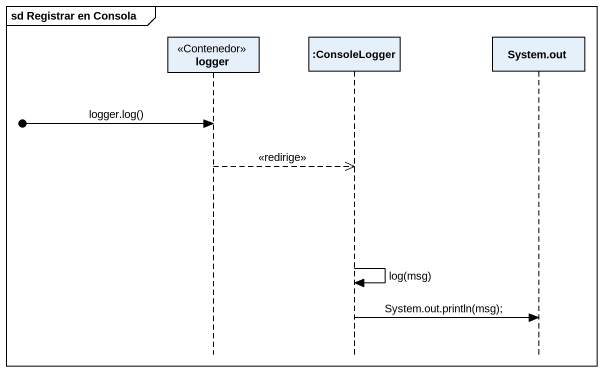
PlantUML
@startuml
mainframe sd Registrar en Consola
hide footbox
participant logger <<Contenedor>>
participant ":ConsoleLogger" as ConsoleLogger
participant "System.out" as System_out

[o-> logger : logger.log()
logger -->> ConsoleLogger : <<redirige>>
ConsoleLogger -> ConsoleLogger : log(msg)
ConsoleLogger -> System_out : System.out.println(msg);
@enduml
